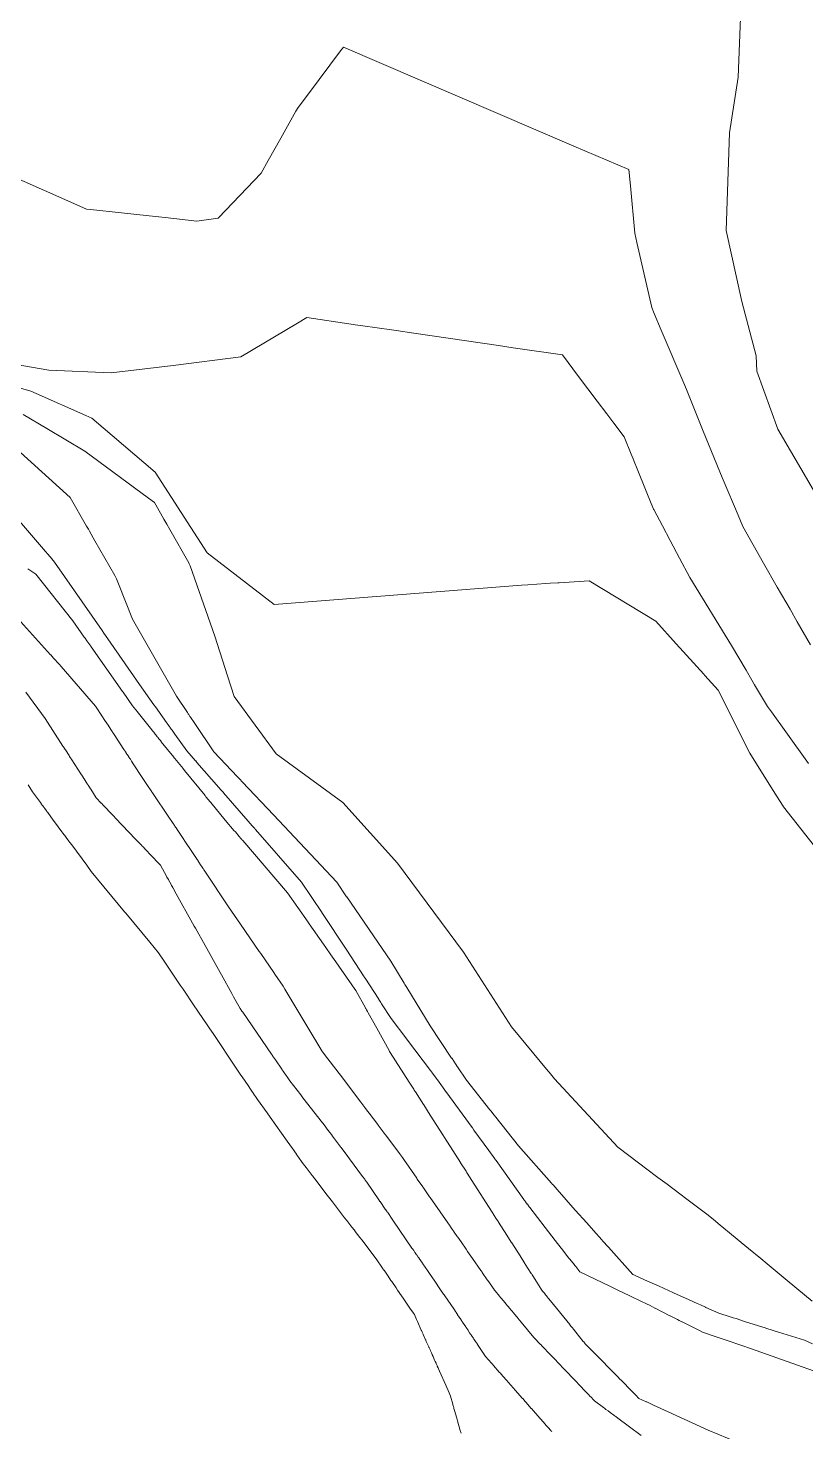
# Model space of a CAD drawing. Header units: metres. Extents: x -436 to 259, y -222 to 285.
# Drawn here: x -99.5 to -71.6, y -108.3 to -58 of the extents above; entities that cross this region are included whole.
import ezdxf

# ---------------------------------------------------------------- set-up
doc = ezdxf.new("R2010")
doc.units = ezdxf.units.M
doc.header["$MEASUREMENT"] = 0
doc.layers.add('Nuevo_Estructura - Carga', color=7, linetype='Continuous')
doc.layers.add('Nuevo_Estructura - Carga_Pluma_Nº__89', color=7, linetype='Continuous', lineweight=20, true_color=0x71cebe)

# ---------------------------------------------------------------- blocks, each defined once
blk = doc.blocks.new('Forma_1')
at = {"layer": 'Nuevo_Estructura - Carga_Pluma_Nº__89', "color": 123, "linetype": 'Continuous', "lineweight": 20, "true_color": 0x71cebe, "flags": 128}
for points in [[(-124.443, -51.334), (-123.571, -53.365), (-123.383, -53.804), (-121.793, -55.484), (-120.811, -55.986), (-119.463, -56.674), (-117.61, -57.64), (-116.663, -58.134), (-113.883, -58.994), (-111.183, -59.344), (-108.865, -59.746), (-108.703, -59.774), (-108.541, -59.833), (-106.273, -60.654), (-105.014, -61.145), (-103.993, -61.544), (-98.154, -64.119), (-97.373, -64.464), (-97.232, -64.479), (-96.125, -64.597), (-95.126, -64.703), (-94.553, -64.764), (-93.423, -64.894), (-92.663, -64.794)], [(-71.343, -74.534), (-72.623, -72.344), (-73.373, -70.274), (-73.393, -69.724), (-73.913, -67.774), (-74.473, -65.234), (-74.353, -61.734), (-74.043, -59.744), (-73.943, -57.304)], [(-92.663, -64.794), (-92.65, -64.781), (-91.123, -63.174), (-90.866, -62.721), (-90.414, -61.922), (-89.873, -60.965), (-89.793, -60.824), (-89.43, -60.34), (-88.275, -58.8), (-88.173, -58.664)], [(-88.173, -58.664), (-79.924, -62.207), (-77.953, -63.054)], [(-89.483, -68.354), (-89.817, -68.552), (-91.843, -69.754), (-94.273, -70.064), (-96.493, -70.334), (-98.723, -70.234), (-100.733, -69.894)], [(-99.374, -70.984), (-101.189, -70.465)], [(-77.953, -63.054), (-77.899, -63.637), (-77.743, -65.334), (-77.668, -65.659), (-77.133, -67.994), (-77.044, -68.203), (-76.793, -68.797), (-75.987, -70.702), (-75.893, -70.924), (-75.292, -72.414), (-74.913, -73.354), (-74.672, -73.929), (-74.575, -74.159), (-74.045, -75.423), (-73.956, -75.635), (-73.873, -75.834), (-73.13, -77.144), (-72.643, -78.004), (-72.183, -78.798), (-71.923, -79.245), (-71.443, -80.074)], [(-71.395, -103.574), (-71.935, -103.125), (-72.158, -102.94), (-72.196, -102.909), (-72.217, -102.891), (-72.863, -102.354), (-73.006, -102.236), (-73.23, -102.051), (-73.671, -101.687), (-73.93, -101.472), (-73.949, -101.457), (-74.273, -101.189), (-74.623, -100.9), (-74.666, -100.865), (-74.935, -100.642), (-75.163, -100.454), (-75.873, -99.922), (-76.126, -99.732), (-76.587, -99.387), (-76.918, -99.139), (-78.353, -98.064), (-80.613, -95.614), (-80.808, -95.378), (-80.81, -95.376), (-80.839, -95.34), (-82.153, -93.754), (-83.873, -91.074), (-86.233, -87.894), (-88.193, -85.714), (-90.583, -83.974), (-92.093, -81.924), (-92.329, -81.181), (-92.783, -79.754), (-93.666, -77.239), (-93.693, -77.164), (-93.711, -77.132), (-94.391, -75.941), (-94.501, -75.747), (-94.6, -75.574), (-94.894, -75.059), (-94.943, -74.974), (-95.15, -74.821), (-97.433, -73.134), (-98.794, -72.327), (-99.643, -71.824)], [(-71.376, -105.106), (-71.663, -104.974), (-72.594, -104.68), (-73.008, -104.549), (-73.048, -104.536), (-73.099, -104.52), (-73.156, -104.502), (-73.81, -104.296), (-74.112, -104.2), (-74.224, -104.165), (-74.328, -104.132), (-74.733, -104.004), (-75.193, -103.797), (-75.21, -103.789), (-75.392, -103.706), (-75.504, -103.656), (-75.79, -103.527), (-75.799, -103.523), (-76.36, -103.27), (-76.376, -103.263), (-76.688, -103.122), (-76.712, -103.111), (-76.872, -103.039), (-77.284, -102.853), (-77.727, -102.653), (-77.78, -102.629), (-77.813, -102.614), (-78.687, -101.638), (-78.697, -101.626), (-78.882, -101.42), (-78.917, -101.382), (-79.219, -101.044), (-79.462, -100.772), (-79.873, -100.314), (-80.521, -99.579), (-80.598, -99.492), (-80.669, -99.412), (-80.685, -99.393), (-80.724, -99.349), (-81.903, -98.014), (-82.72, -96.982), (-82.778, -96.909), (-82.901, -96.755), (-82.927, -96.721), (-83.773, -95.654), (-84.09, -95.181), (-84.097, -95.17), (-84.134, -95.114), (-84.158, -95.079), (-84.285, -94.889), (-84.297, -94.872), (-84.3, -94.867), (-85.073, -93.714), (-85.907, -92.341), (-85.932, -92.3), (-85.973, -92.234), (-85.999, -92.189), (-86.483, -91.394), (-88.057, -89.094), (-88.06, -89.09), (-88.413, -88.574), (-90.683, -86.154), (-91.789, -84.986), (-91.902, -84.866), (-91.914, -84.853), (-91.942, -84.824), (-91.969, -84.795), (-92.813, -83.904), (-93.495, -82.891), (-93.568, -82.783), (-93.598, -82.738), (-93.648, -82.664), (-93.656, -82.652), (-93.66, -82.646), (-93.669, -82.633), (-93.716, -82.563), (-93.732, -82.539), (-93.748, -82.515), (-93.76, -82.497), (-94.153, -81.914), (-95.733, -79.154), (-96.234, -77.889), (-96.305, -77.708), (-96.343, -77.614), (-96.355, -77.593), (-97.073, -76.342), (-97.27, -76), (-97.309, -75.933), (-97.372, -75.823), (-97.963, -74.794), (-99.733, -73.184)], [(-95.518, -82.511), (-95.522, -82.506), (-95.525, -82.502), (-95.526, -82.5), (-95.552, -82.467), (-95.723, -82.254), (-96.068, -81.764), (-96.087, -81.736), (-97.209, -80.143), (-97.211, -80.139), (-97.224, -80.121), (-97.359, -79.929), (-97.426, -79.834), (-97.453, -79.796), (-97.863, -79.214), (-99.193, -77.544), (-99.474, -77.344)], [(-80.333, -69.684), (-82.094, -69.43), (-82.623, -69.354), (-85.654, -68.912), (-86.29, -68.819), (-86.449, -68.796), (-87.474, -68.647), (-87.751, -68.607), (-87.892, -68.586), (-89.483, -68.354)], [(-71.523, -84.314), (-72.333, -83.187), (-72.847, -82.473), (-72.983, -82.284), (-73.45, -81.497), (-73.549, -81.331), (-73.756, -80.982), (-74.283, -80.094), (-75.773, -77.654), (-76.14, -76.962), (-76.474, -76.333), (-76.754, -75.805), (-77.063, -75.224), (-77.067, -75.213), (-77.308, -74.622), (-77.683, -73.702), (-77.74, -73.562), (-77.805, -73.405), (-77.872, -73.238), (-78.123, -72.624), (-78.494, -72.13), (-78.741, -71.801), (-79.087, -71.341), (-79.751, -70.458), (-80.333, -69.684)], [(-79.713, -102.524), (-79.858, -102.338), (-79.896, -102.288), (-79.905, -102.276), (-80.067, -102.069), (-80.097, -102.03), (-80.098, -102.029), (-80.363, -101.688), (-80.377, -101.67), (-80.591, -101.396), (-80.951, -100.933), (-81.503, -100.224), (-81.526, -100.191), (-81.589, -100.104), (-81.591, -100.101), (-81.651, -100.018), (-81.655, -100.012), (-81.665, -99.998), (-81.698, -99.952), (-81.715, -99.929), (-82.71, -98.54), (-82.737, -98.503), (-82.753, -98.48), (-82.973, -98.174), (-83.501, -97.447), (-83.557, -97.37), (-83.668, -97.217), (-83.694, -97.181), (-84.472, -96.11), (-84.479, -96.101), (-84.807, -95.65), (-84.814, -95.64), (-84.852, -95.587), (-84.877, -95.554), (-84.993, -95.394), (-85.008, -95.374), (-85.02, -95.358), (-85.057, -95.31), (-85.877, -94.227), (-85.9, -94.197), (-86.463, -93.454), (-86.808, -92.922), (-86.838, -92.875), (-86.88, -92.812), (-86.907, -92.77), (-86.911, -92.763), (-87.402, -92.007), (-87.415, -91.987), (-87.436, -91.955), (-88.073, -90.974), (-88.921, -89.697), (-88.934, -89.677), (-88.937, -89.673), (-88.938, -89.671), (-89.673, -88.564), (-91.322, -86.681), (-91.324, -86.679), (-91.339, -86.662), (-91.343, -86.658), (-91.345, -86.656), (-91.363, -86.635), (-91.374, -86.623), (-91.438, -86.549), (-91.441, -86.546), (-91.583, -86.384), (-92.464, -85.375), (-92.471, -85.367), (-92.474, -85.363), (-92.507, -85.326), (-92.549, -85.277), (-92.576, -85.247), (-92.587, -85.234), (-92.613, -85.204), (-92.637, -85.176), (-93.42, -84.279), (-93.465, -84.228), (-93.469, -84.224), (-93.783, -83.864), (-94.208, -83.271), (-94.234, -83.234), (-94.285, -83.163), (-94.311, -83.127), (-94.317, -83.119), (-94.319, -83.116), (-94.332, -83.098), (-94.339, -83.088), (-94.39, -83.017), (-94.407, -82.994), (-94.412, -82.987), (-94.46, -82.92), (-94.476, -82.897), (-94.509, -82.851), (-94.91, -82.293), (-94.964, -82.218), (-95.483, -81.494), (-96.613, -79.854), (-96.75, -79.657), (-96.754, -79.651), (-96.818, -79.559), (-98.523, -77.104), (-98.67, -76.932), (-98.69, -76.909), (-98.92, -76.64), (-99.843, -75.562)], [(-90.653, -78.624), (-93.053, -76.774), (-94.913, -73.884), (-97.183, -71.954), (-97.4, -71.858), (-99.177, -71.071), (-99.368, -70.986), (-99.373, -70.984)], [(-96.453, -83.18), (-96.456, -83.175), (-96.46, -83.169), (-96.482, -83.135), (-96.625, -82.917), (-96.668, -82.851), (-96.676, -82.839), (-96.693, -82.813), (-97.007, -82.334), (-97.053, -82.264), (-98.287, -80.843), (-98.343, -80.778), (-98.346, -80.775), (-98.365, -80.753), (-98.373, -80.744), (-98.379, -80.737), (-98.531, -80.568), (-98.623, -80.466), (-98.631, -80.457), (-98.653, -80.432), (-98.66, -80.424), (-100.163, -78.754)], [(-97.981, -84.066), (-98.001, -84.036), (-98.132, -83.833), (-98.14, -83.821), (-98.168, -83.777), (-98.199, -83.728), (-98.222, -83.693), (-98.853, -82.714), (-99.543, -81.767)], [(-79.373, -77.774), (-79.738, -77.798), (-80.453, -77.846), (-80.495, -77.848), (-80.776, -77.867), (-80.923, -77.877), (-81.57, -77.919), (-81.793, -77.934), (-90.653, -78.624)], [(-71.178, -87.452), (-72.413, -85.874), (-72.511, -85.718), (-72.555, -85.649), (-72.867, -85.153), (-73.623, -83.954), (-73.979, -83.241), (-74.056, -83.087), (-74.753, -81.694), (-75.229, -81.169), (-75.274, -81.12), (-76.261, -80.031), (-76.993, -79.224), (-79.373, -77.774)], [(-95.508, -82.522), (-95.518, -82.511)], [(-95.025, -83.128), (-95.029, -83.122), (-95.04, -83.109), (-95.464, -82.578), (-95.472, -82.568), (-95.498, -82.535), (-95.508, -82.523)], [(-96.445, -83.191), (-96.453, -83.18)], [(-96.437, -83.204), (-96.445, -83.192)], [(-96.015, -83.848), (-96.016, -83.846), (-96.019, -83.843), (-96.021, -83.84), (-96.024, -83.834), (-96.033, -83.82), (-96.389, -83.277), (-96.408, -83.248), (-96.415, -83.238), (-96.437, -83.204)], [(-94.911, -83.27), (-94.916, -83.264), (-94.967, -83.2), (-94.984, -83.178), (-94.994, -83.166), (-95.011, -83.144), (-95.019, -83.135), (-95.023, -83.13), (-95.024, -83.129)], [(-94.909, -83.272), (-94.91, -83.271)], [(-94.728, -83.499), (-94.782, -83.431), (-94.806, -83.401), (-94.81, -83.397), (-94.814, -83.391), (-94.816, -83.389), (-94.818, -83.387), (-94.836, -83.365), (-94.839, -83.36), (-94.893, -83.292), (-94.903, -83.28), (-94.908, -83.274)], [(-95.969, -83.919), (-95.983, -83.897), (-95.985, -83.894), (-95.994, -83.881), (-96.008, -83.859), (-96.015, -83.849)], [(-95.915, -84.001), (-95.917, -83.997), (-95.919, -83.994), (-95.926, -83.985), (-95.968, -83.92)], [(-91.784, -87.077), (-91.791, -87.068), (-91.795, -87.064), (-91.809, -87.047), (-91.813, -87.043), (-91.833, -87.02), (-91.843, -87.008), (-91.905, -86.935), (-91.908, -86.933), (-92.045, -86.772), (-92.056, -86.759), (-92.082, -86.73), (-92.413, -86.344), (-92.921, -85.722), (-92.928, -85.714), (-92.931, -85.71), (-92.966, -85.667), (-92.997, -85.63), (-93.014, -85.609), (-93.037, -85.581), (-93.062, -85.551), (-93.096, -85.508), (-93.129, -85.468), (-93.865, -84.568), (-93.867, -84.566), (-93.892, -84.536), (-93.903, -84.522), (-93.909, -84.515), (-93.919, -84.503), (-94.214, -84.142), (-94.228, -84.124), (-94.238, -84.112), (-94.246, -84.103), (-94.253, -84.094), (-94.697, -83.538), (-94.699, -83.535), (-94.727, -83.5)], [(-97.959, -84.101), (-97.978, -84.072), (-97.981, -84.067)], [(-97.464, -84.869), (-97.478, -84.848), (-97.487, -84.833), (-97.524, -84.777), (-97.547, -84.74), (-97.56, -84.721), (-97.58, -84.689), (-97.904, -84.186), (-97.912, -84.174), (-97.93, -84.147), (-97.933, -84.141), (-97.935, -84.138), (-97.938, -84.133), (-97.959, -84.102)], [(-95.759, -84.239), (-95.804, -84.17), (-95.827, -84.135), (-95.831, -84.129), (-95.832, -84.127), (-95.834, -84.124), (-95.846, -84.107), (-95.856, -84.092), (-95.862, -84.083), (-95.907, -84.013), (-95.914, -84.003)], [(-85.088, -99.835), (-85.262, -99.584), (-85.31, -99.515), (-85.312, -99.512), (-85.316, -99.506), (-85.334, -99.48), (-85.529, -99.199), (-85.549, -99.17), (-86.015, -98.499), (-86.065, -98.428), (-86.163, -98.288), (-86.193, -98.244), (-86.665, -97.62), (-86.674, -97.608), (-86.927, -97.273), (-86.946, -97.247), (-87.255, -96.84), (-87.347, -96.717), (-87.403, -96.644), (-87.515, -96.496), (-87.555, -96.443), (-88.284, -95.482), (-88.329, -95.424), (-88.848, -94.738), (-88.943, -94.614), (-89.161, -94.25), (-89.165, -94.243), (-89.175, -94.226), (-89.197, -94.19), (-89.232, -94.131), (-89.267, -94.072), (-90.268, -92.402), (-90.333, -92.294), (-90.627, -91.868), (-90.671, -91.805), (-91.138, -91.127), (-91.188, -91.055), (-91.862, -90.078), (-92.293, -89.454), (-93.141, -88.172), (-93.163, -88.138), (-93.166, -88.134), (-93.17, -88.128), (-93.171, -88.126), (-93.173, -88.123), (-93.185, -88.106), (-93.187, -88.102), (-93.189, -88.1), (-93.203, -88.078), (-93.211, -88.066), (-93.261, -87.991), (-93.263, -87.988), (-93.372, -87.823), (-93.381, -87.809), (-93.442, -87.717), (-93.462, -87.686), (-93.725, -87.29), (-93.73, -87.282), (-94.033, -86.824), (-94.148, -86.653), (-94.157, -86.64), (-94.186, -86.597), (-94.211, -86.559), (-94.226, -86.538), (-94.245, -86.51), (-94.265, -86.479), (-94.274, -86.467), (-94.294, -86.436), (-94.32, -86.397), (-94.322, -86.396), (-94.404, -86.274), (-95.016, -85.367), (-95.017, -85.365), (-95.022, -85.358), (-95.037, -85.334), (-95.061, -85.3), (-95.193, -85.104), (-95.305, -84.932), (-95.318, -84.913), (-95.325, -84.901), (-95.329, -84.896), (-95.354, -84.858), (-95.724, -84.293), (-95.73, -84.283), (-95.735, -84.276), (-95.759, -84.24)], [(-94.733, -87.954), (-95.096, -87.573), (-95.232, -87.431), (-95.307, -87.353), (-95.313, -87.346), (-95.316, -87.342), (-95.351, -87.306), (-95.381, -87.274), (-95.398, -87.257), (-95.445, -87.207), (-95.616, -87.028), (-96.333, -86.277), (-96.397, -86.21), (-96.606, -85.991), (-96.61, -85.987), (-96.616, -85.981), (-96.75, -85.84), (-96.764, -85.825), (-96.774, -85.815), (-96.841, -85.745), (-96.846, -85.739), (-97.023, -85.554), (-97.225, -85.24), (-97.241, -85.215), (-97.247, -85.206), (-97.273, -85.166), (-97.315, -85.101), (-97.333, -85.072), (-97.335, -85.069), (-97.339, -85.063), (-97.342, -85.059), (-97.352, -85.043), (-97.361, -85.029), (-97.367, -85.02), (-97.408, -84.956), (-97.415, -84.946), (-97.425, -84.929), (-97.464, -84.869)], [(-99.467, -85.082), (-99.313, -85.334), (-99.171, -85.525), (-99.026, -85.722)], [(-99.026, -85.722), (-98.987, -85.774), (-98.97, -85.796), (-98.93, -85.852), (-98.924, -85.859), (-98.915, -85.871), (-98.896, -85.897), (-98.878, -85.921), (-98.837, -85.976), (-98.813, -86.009), (-98.792, -86.037), (-98.785, -86.047), (-98.782, -86.051), (-98.768, -86.07), (-98.765, -86.073), (-98.565, -86.344), (-98.521, -86.403), (-98.255, -86.763), (-98.22, -86.809), (-98.119, -86.947), (-98.115, -86.953), (-98.111, -86.957), (-97.994, -87.115), (-97.981, -87.133), (-97.972, -87.144), (-97.905, -87.235), (-97.369, -87.959), (-97.203, -88.184), (-96.011, -89.628), (-95.986, -89.658), (-95.972, -89.676), (-95.11, -90.72), (-94.793, -91.104), (-94.591, -91.404), (-94.015, -92.257), (-93.919, -92.399), (-93.519, -92.992), (-93.413, -93.149), (-93.159, -93.526), (-93.102, -93.61), (-92.957, -93.825), (-92.843, -93.994), (-92.01, -95.232), (-91.843, -95.48), (-91.823, -95.51), (-91.821, -95.512), (-91.812, -95.526), (-91.808, -95.533), (-91.799, -95.545), (-91.591, -95.854), (-91.507, -95.979), (-91.432, -96.092), (-91.424, -96.103), (-91.383, -96.164), (-91.301, -96.278), (-91.276, -96.314), (-91.246, -96.356), (-90.906, -96.835), (-90.796, -96.989), (-90.188, -97.845), (-90.095, -97.975), (-90.001, -98.107), (-89.964, -98.16), (-89.913, -98.231), (-89.859, -98.307), (-89.851, -98.319), (-89.819, -98.365), (-89.817, -98.367), (-89.613, -98.654), (-89.556, -98.728), (-89.513, -98.784), (-89.289, -99.075), (-89.281, -99.086), (-89.201, -99.19), (-88.754, -99.772), (-88.571, -100.011), (-88.132, -100.584), (-88.056, -100.682), (-87.871, -100.922), (-87.855, -100.944), (-87.757, -101.071), (-87.753, -101.077)], [(-83.764, -98.954), (-83.768, -98.948), (-83.785, -98.92), (-83.979, -98.617), (-83.986, -98.606), (-84.447, -97.881), (-84.45, -97.877), (-84.496, -97.804), (-84.616, -97.616), (-85.063, -96.914), (-85.3, -96.544), (-85.306, -96.534), (-85.596, -96.081), (-85.602, -96.071), (-85.636, -96.018), (-85.658, -95.984), (-85.816, -95.737), (-86.503, -94.664), (-86.522, -94.629), (-86.54, -94.597), (-86.982, -93.8), (-87.284, -93.253), (-87.311, -93.206), (-87.347, -93.14), (-87.371, -93.097), (-87.379, -93.082), (-87.383, -93.075), (-87.733, -92.444), (-87.847, -92.282), (-87.869, -92.25), (-87.872, -92.246), (-88.532, -91.307), (-88.54, -91.296), (-88.893, -90.794), (-89.401, -90.064), (-89.426, -90.027), (-89.433, -90.017), (-89.44, -90.007), (-90.173, -88.954), (-91.782, -87.079)], [(-86.591, -100.401), (-86.595, -100.396), (-86.605, -100.38), (-86.661, -100.299), (-86.675, -100.278), (-86.678, -100.275), (-86.86, -100.01), (-86.866, -100), (-86.908, -99.94), (-87.341, -99.308), (-87.392, -99.235), (-87.413, -99.204), (-87.487, -99.105), (-87.957, -98.477), (-88.022, -98.39), (-88.258, -98.075), (-88.263, -98.068), (-88.279, -98.047), (-88.566, -97.663), (-88.607, -97.609), (-88.667, -97.529), (-88.672, -97.522), (-88.724, -97.453), (-88.728, -97.448), (-88.832, -97.308), (-88.84, -97.298), (-88.903, -97.214), (-88.928, -97.182), (-89.623, -96.288), (-89.704, -96.183), (-90.093, -95.684), (-90.19, -95.542), (-90.193, -95.538), (-90.225, -95.492), (-90.307, -95.373), (-90.333, -95.334), (-90.363, -95.291), (-90.384, -95.26), (-90.611, -94.931), (-90.712, -94.784), (-90.72, -94.771), (-90.724, -94.766), (-90.737, -94.746), (-90.748, -94.731), (-91.78, -93.229), (-91.809, -93.187), (-91.873, -93.094), (-92.107, -92.674), (-92.132, -92.628), (-92.172, -92.557), (-92.541, -91.893), (-92.594, -91.798), (-93.131, -90.834), (-93.476, -90.212), (-93.514, -90.144), (-94.218, -88.879), (-94.25, -88.821), (-94.262, -88.8), (-94.264, -88.796), (-94.266, -88.794), (-94.278, -88.772), (-94.284, -88.76), (-94.326, -88.686), (-94.343, -88.655), (-94.434, -88.491), (-94.441, -88.478), (-94.493, -88.386), (-94.509, -88.355), (-94.729, -87.961), (-94.733, -87.954)], [(-82.662, -100.683), (-82.717, -100.596), (-82.771, -100.511), (-82.812, -100.447), (-82.827, -100.423), (-82.87, -100.356), (-83.573, -99.254), (-83.745, -98.984), (-83.75, -98.976), (-83.761, -98.958), (-83.763, -98.955)], [(-84.182, -101.138), (-84.235, -101.062), (-84.248, -101.043), (-84.292, -100.979), (-84.336, -100.917), (-84.354, -100.891), (-85.066, -99.866), (-85.079, -99.847), (-85.086, -99.837), (-85.087, -99.835)], [(-84.401, -103.592), (-84.413, -103.574), (-84.567, -103.349), (-84.586, -103.321), (-84.612, -103.284), (-84.669, -103.201), (-84.951, -102.79), (-84.966, -102.769), (-85.115, -102.551), (-85.163, -102.481), (-85.333, -102.233), (-85.348, -102.212), (-85.46, -102.049), (-85.468, -102.037), (-85.477, -102.024), (-85.498, -101.993), (-85.55, -101.917), (-85.552, -101.915), (-85.601, -101.843), (-85.604, -101.839), (-85.613, -101.826), (-85.64, -101.786), (-85.654, -101.765), (-85.695, -101.706), (-85.712, -101.682), (-85.72, -101.67), (-86.382, -100.705), (-86.428, -100.639), (-86.59, -100.403)], [(-77.768, -106.876), (-77.816, -106.827), (-77.859, -106.784), (-77.892, -106.751), (-78.183, -106.454), (-78.194, -106.443), (-78.311, -106.325), (-78.314, -106.321), (-78.419, -106.215), (-78.602, -106.029), (-78.607, -106.024), (-78.97, -105.656), (-79.199, -105.423), (-79.304, -105.316), (-79.513, -105.104), (-79.569, -105.035), (-79.585, -105.015), (-79.85, -104.688), (-79.939, -104.578), (-79.974, -104.534), (-80.012, -104.488), (-80.029, -104.467), (-80.059, -104.429), (-80.068, -104.418), (-80.073, -104.412), (-80.764, -103.558), (-80.826, -103.482), (-80.891, -103.402), (-80.894, -103.398), (-80.933, -103.35), (-80.98, -103.292), (-80.992, -103.277), (-81.037, -103.222), (-81.043, -103.214), (-81.112, -103.105), (-81.129, -103.079), (-81.248, -102.893), (-81.28, -102.844), (-81.287, -102.832), (-81.42, -102.625), (-81.445, -102.586), (-81.446, -102.584), (-81.664, -102.243), (-81.675, -102.226), (-81.851, -101.95), (-82.15, -101.484), (-82.165, -101.461), (-82.323, -101.214), (-82.621, -100.746), (-82.627, -100.737), (-82.661, -100.683)], [(-87.753, -101.077), (-87.587, -101.292), (-87.581, -101.301), (-87.52, -101.381), (-87.003, -102.054), (-86.772, -102.39), (-86.759, -102.41), (-86.723, -102.463), (-86.718, -102.469), (-86.672, -102.537), (-86.67, -102.54), (-86.621, -102.612), (-86.597, -102.647), (-86.578, -102.674), (-86.472, -102.828), (-86.46, -102.847), (-86.446, -102.866), (-86.286, -103.1), (-86.233, -103.178), (-86.092, -103.383), (-86.033, -103.47), (-85.767, -103.858), (-85.689, -103.971), (-85.67, -103.999), (-85.633, -104.054), (-85.555, -104.229)], [(-77.512, -108.383), (-77.931, -108.072), (-78.127, -107.927), (-78.2, -107.873), (-78.354, -107.759), (-78.424, -107.707), (-78.449, -107.688), (-78.478, -107.667), (-78.496, -107.654), (-78.628, -107.556), (-78.696, -107.505), (-78.699, -107.503), (-78.774, -107.447), (-78.823, -107.411), (-78.861, -107.383), (-79.183, -107.144), (-79.205, -107.121), (-79.315, -107.005), (-79.318, -107.002), (-79.337, -106.983), (-79.402, -106.915), (-79.436, -106.879), (-79.609, -106.698), (-79.614, -106.692), (-79.957, -106.334), (-80.175, -106.107), (-80.274, -106.003), (-80.472, -105.796), (-80.531, -105.733), (-80.549, -105.715), (-80.831, -105.42), (-80.875, -105.374), (-80.937, -105.309), (-80.944, -105.301), (-80.97, -105.274), (-80.991, -105.253), (-80.998, -105.245), (-81.008, -105.235), (-81.048, -105.193), (-81.066, -105.174), (-81.098, -105.14), (-81.117, -105.121), (-81.353, -104.874), (-81.812, -104.323), (-81.87, -104.254), (-81.888, -104.232), (-81.906, -104.21), (-81.969, -104.135), (-81.975, -104.128), (-82.026, -104.066), (-82.055, -104.031), (-82.065, -104.02), (-82.111, -103.964), (-82.123, -103.949), (-82.126, -103.947), (-82.169, -103.894), (-82.177, -103.885), (-82.219, -103.834), (-82.285, -103.755), (-82.366, -103.658), (-82.376, -103.646), (-82.386, -103.634), (-82.525, -103.468), (-82.545, -103.444), (-82.582, -103.4), (-82.59, -103.389), (-82.745, -103.204), (-82.753, -103.194), (-82.772, -103.167), (-82.775, -103.162), (-82.777, -103.159), (-82.781, -103.154), (-83.003, -102.835), (-83.024, -102.804), (-83.203, -102.547), (-83.223, -102.517), (-83.25, -102.479), (-83.553, -102.043), (-83.73, -101.789), (-83.78, -101.717), (-83.963, -101.454), (-84.083, -101.28), (-84.085, -101.278), (-84.103, -101.252), (-84.124, -101.222), (-84.18, -101.141), (-84.182, -101.139)], [(-70.966, -106.2), (-73.593, -105.274), (-73.872, -105.178), (-74.499, -104.963), (-74.788, -104.864), (-74.792, -104.863), (-75.313, -104.684), (-75.425, -104.627), (-75.859, -104.408), (-75.875, -104.4), (-76.047, -104.313), (-76.052, -104.311), (-76.153, -104.26), (-76.206, -104.233), (-76.475, -104.097), (-76.483, -104.093), (-77.011, -103.826), (-77.026, -103.819), (-77.193, -103.734), (-77.322, -103.672), (-77.345, -103.661), (-77.499, -103.587), (-77.894, -103.398), (-77.92, -103.385), (-78.345, -103.181), (-78.396, -103.156), (-78.608, -103.054), (-79.713, -102.524)], [(-84.087, -104.059), (-84.093, -104.05), (-84.139, -103.981), (-84.153, -103.961), (-84.17, -103.935), (-84.178, -103.923), (-84.382, -103.62), (-84.39, -103.608), (-84.401, -103.592)], [(-83.53, -104.888), (-83.567, -104.833), (-83.575, -104.822), (-83.579, -104.815), (-83.614, -104.763), (-83.62, -104.754), (-83.655, -104.703), (-83.708, -104.624), (-83.713, -104.616), (-83.778, -104.519), (-83.784, -104.51), (-83.788, -104.505), (-83.796, -104.493), (-83.908, -104.325), (-83.924, -104.301), (-83.954, -104.257), (-83.961, -104.246), (-84.087, -104.059)], [(-85.554, -104.23), (-85.546, -104.249), (-85.524, -104.298), (-85.385, -104.613), (-85.381, -104.622), (-85.367, -104.652), (-85.352, -104.685), (-85.321, -104.756), (-85.316, -104.766), (-85.231, -104.959), (-85.226, -104.97), (-85.206, -105.016), (-85.118, -105.213), (-85.112, -105.226), (-85.107, -105.237), (-85.106, -105.24), (-85.062, -105.34), (-85.058, -105.348), (-85.022, -105.429), (-84.999, -105.481), (-84.995, -105.49), (-84.966, -105.556), (-84.942, -105.61), (-84.935, -105.625), (-84.934, -105.628), (-84.908, -105.685), (-84.908, -105.687), (-84.887, -105.733), (-84.859, -105.796), (-84.856, -105.804), (-84.821, -105.881), (-84.812, -105.903), (-84.805, -105.918), (-84.802, -105.925), (-84.785, -105.962), (-84.77, -105.997), (-84.73, -106.086), (-84.512, -106.579), (-84.39, -106.852), (-84.389, -106.854), (-84.363, -106.914), (-84.346, -106.971), (-84.261, -107.265), (-84.258, -107.275), (-84.254, -107.288), (-84.245, -107.32), (-84.237, -107.35), (-84.222, -107.399), (-84.216, -107.419), (-84.195, -107.494), (-84.117, -107.764), (-84.091, -107.854), (-83.989, -108.203), (-83.962, -108.297)], [(-80.708, -108.255), (-80.728, -108.233), (-80.746, -108.212), (-80.748, -108.21), (-80.846, -108.099), (-80.865, -108.077), (-80.922, -108.012), (-80.953, -107.976), (-81.107, -107.801), (-81.139, -107.766), (-81.443, -107.42), (-81.446, -107.416), (-81.639, -107.196), (-81.667, -107.164), (-81.755, -107.064), (-81.76, -107.059), (-81.936, -106.859), (-82.01, -106.774), (-82.262, -106.488), (-82.326, -106.415), (-82.365, -106.37), (-82.367, -106.368), (-82.421, -106.306), (-82.426, -106.301), (-82.433, -106.293), (-82.456, -106.267), (-82.531, -106.182), (-82.553, -106.157), (-82.592, -106.112), (-82.801, -105.874), (-82.842, -105.828), (-82.872, -105.794), (-83.083, -105.554), (-83.278, -105.264), (-83.327, -105.191), (-83.349, -105.158), (-83.373, -105.122), (-83.377, -105.115), (-83.388, -105.1), (-83.402, -105.079), (-83.453, -105.003), (-83.458, -104.996), (-83.499, -104.934), (-83.522, -104.9), (-83.53, -104.888)], [(-72.693, -109.194), (-75.113, -108.194), (-76.542, -107.537), (-77.067, -107.296), (-77.311, -107.184), (-77.314, -107.182), (-77.332, -107.174), (-77.485, -107.104), (-77.593, -107.054), (-77.707, -106.938), (-77.766, -106.878), (-77.767, -106.877)]]:
    blk.add_lwpolyline(points, dxfattribs=at)

msp = doc.modelspace()

# ---------------------------------------------------------------- block references
at = {"layer": 'Nuevo_Estructura - Carga', "linetype": 'Continuous', "lineweight": 0}
msp.add_blockref('Forma_1', (0, 0), dxfattribs=at)

doc.saveas('drawing.dxf')
